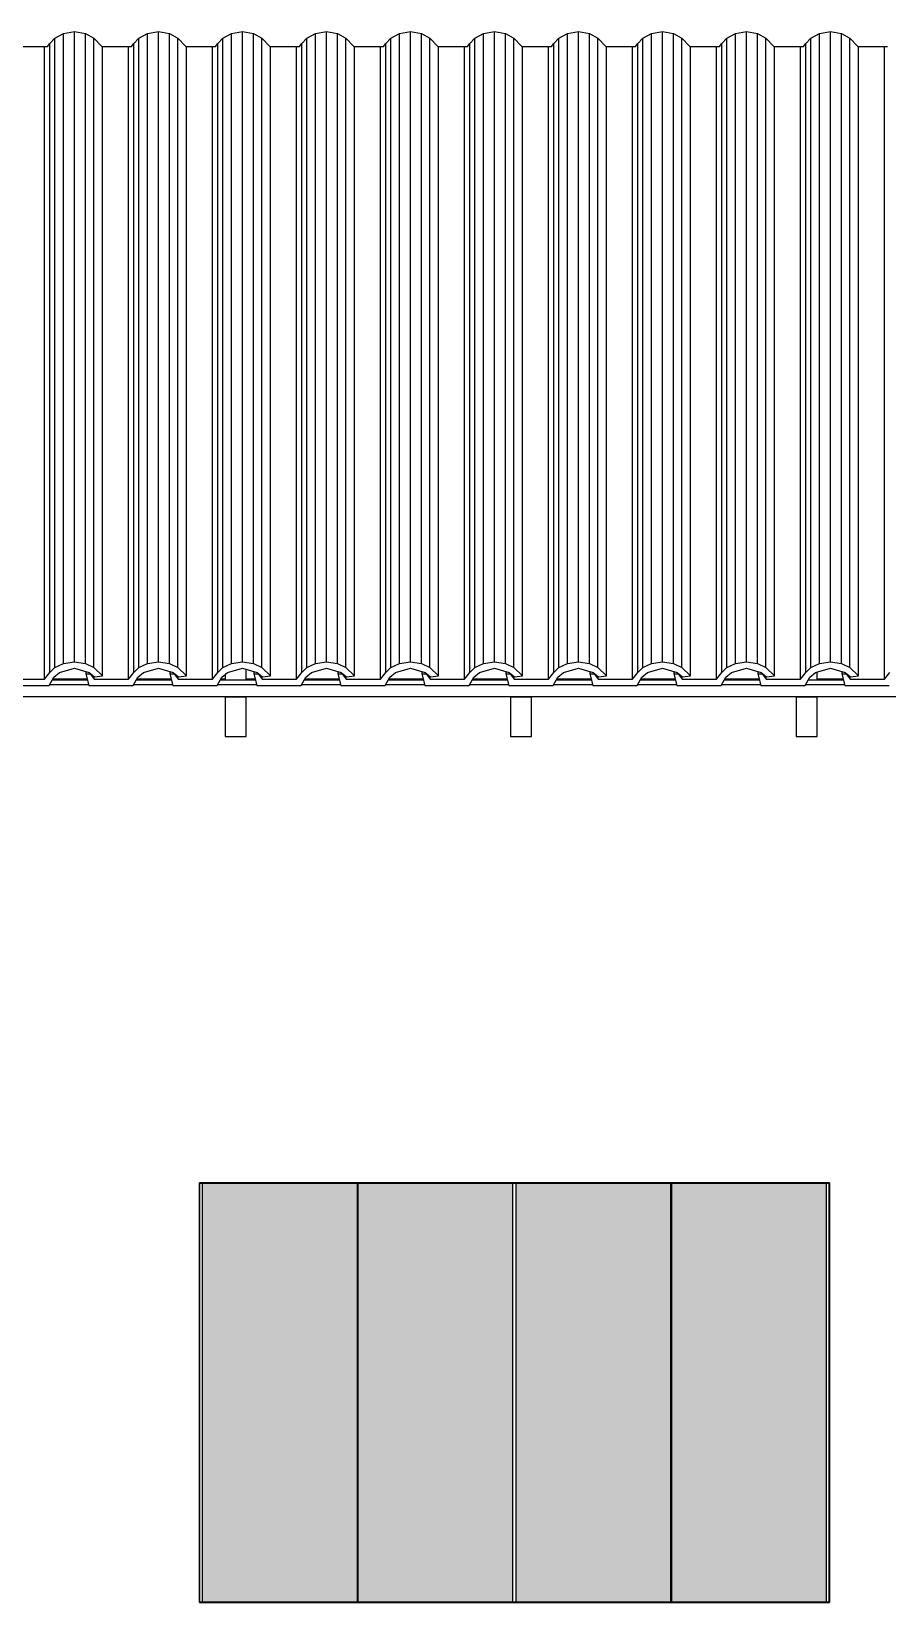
# Model space of a CAD drawing. Header units: metres. Extents: x 49 to 320, y -91 to 27.
# Drawn here: x 173.792 to 175.83, y -3.249 to 0.493 of the extents above; entities that cross this region are included whole.
import ezdxf

# ---------------------------------------------------------------- set-up
doc = ezdxf.new("R2010")
doc.units = ezdxf.units.M
doc.header["$LTSCALE"] = 0.2
doc.layers.add('ARQ-___-___-VST', color=9, linetype='Continuous')

msp = doc.modelspace()

# ---------------------------------------------------------------- hatches: boundary and pattern name
at = {"layer": 'ARQ-___-___-VST'}
h = msp.add_hatch(dxfattribs=at)
h.set_pattern_fill('VIDRO', color=256, scale=0.3, style=0)
h.set_pattern_definition([(60, (-61.96104, -33.99786), (-0.2249934, 0.1299), [0.084, -0.216]), (60, (-61.92504, -33.98286), (-0.2249934, 0.1299), [0.036, -0.264]), (60, (-61.96104, -33.98286), (-0.2249934, 0.1299), [0.06, -0.24]), (60, (-61.94304, -33.99786), (-0.2249934, 0.1299), [0.075, -0.225]), (60, (-61.96104, -34.01286), (-0.2249934, 0.1299), [0.12, -0.18]), (60, (-61.96104, -33.96786), (-0.2249934, 0.1299), [0.03, -0.27])])
h.paths.add_polyline_path([(178.6319, -2.2509), (178.2626, -2.2509), (178.2626, -3.2469), (178.6319, -3.2469)])
h.paths.add_polyline_path([(177.8924, -3.2469), (178.2616, -3.2469), (178.2616, -2.2509), (177.8924, -2.2509)])
h.paths.add_polyline_path([(177.8854, -2.2509), (177.5161, -2.2509), (177.5161, -3.2469), (177.8854, -3.2469)])
h.paths.add_polyline_path([(177.1459, -3.2469), (177.5151, -3.2469), (177.5151, -2.2509), (177.1459, -2.2509)])
h.paths.add_polyline_path([(175.6844, -2.2509), (175.3151, -2.2509), (175.3151, -3.2469), (175.6844, -3.2469)])
h.paths.add_polyline_path([(175.3141, -2.2509), (174.9449, -2.2509), (174.9449, -3.2469), (175.3141, -3.2469)])
h.paths.add_polyline_path([(174.5686, -3.2469), (174.9379, -3.2469), (174.9379, -2.2509), (174.5686, -2.2509)])
h.paths.add_polyline_path([(174.1984, -3.2469), (174.5676, -3.2469), (174.5676, -2.2509), (174.1984, -2.2509)])
h.paths.add_polyline_path([(167.8019, -2.2509), (167.4326, -2.2509), (167.4326, -3.2469), (167.8019, -3.2469)])
h.paths.add_polyline_path([(167.0624, -3.2469), (167.4316, -3.2469), (167.4316, -2.2509), (167.0624, -2.2509)])
h.paths.add_polyline_path([(166.6861, -3.2469), (167.0554, -3.2469), (167.0554, -2.2509), (166.6861, -2.2509)])
h.paths.add_polyline_path([(166.6851, -2.2509), (166.3159, -2.2509), (166.3159, -3.2469), (166.6851, -3.2469)])
h.paths.add_polyline_path([(164.8169, -2.2509), (164.4476, -2.2509), (164.4476, -3.2469), (164.8169, -3.2469)])
h.paths.add_polyline_path([(164.0774, -3.2469), (164.4466, -3.2469), (164.4466, -2.2509), (164.0774, -2.2509)])
h.paths.add_polyline_path([(164.0704, -2.2509), (163.7011, -2.2509), (163.7011, -3.2469), (164.0704, -3.2469)])
h.paths.add_polyline_path([(163.3309, -3.2469), (163.7001, -3.2469), (163.7001, -2.2509), (163.3309, -2.2509)])
h.paths.add_polyline_path([(161.2669, -2.2509), (160.8976, -2.2509), (160.8976, -3.2469), (161.2669, -3.2469)])
h.paths.add_polyline_path([(160.8966, -2.2509), (160.5274, -2.2509), (160.5274, -3.2469), (160.8966, -3.2469)])
h.paths.add_polyline_path([(160.1511, -3.2469), (160.5204, -3.2469), (160.5204, -2.2509), (160.1511, -2.2509)])
h.paths.add_polyline_path([(160.1501, -2.2509), (159.7809, -2.2509), (159.7809, -3.2469), (160.1501, -3.2469)])
h.paths.add_polyline_path([(157.9126, -3.2469), (158.2819, -3.2469), (158.2819, -2.2509), (157.9126, -2.2509)])
h.paths.add_polyline_path([(157.9116, -2.2509), (157.5424, -2.2509), (157.5424, -3.2469), (157.9116, -3.2469)])
h.paths.add_polyline_path([(157.5354, -2.2509), (157.1661, -2.2509), (157.1661, -3.2469), (157.5354, -3.2469)])
h.paths.add_polyline_path([(157.1651, -2.2509), (156.7959, -2.2509), (156.7959, -3.2469), (157.1651, -3.2469)])
h.paths.add_polyline_path([(150.3994, -2.2509), (150.0301, -2.2509), (150.0301, -3.2469), (150.3994, -3.2469)])
h.paths.add_polyline_path([(150.0291, -2.2509), (149.6599, -2.2509), (149.6599, -3.2469), (150.0291, -3.2469)])
h.paths.add_polyline_path([(149.6529, -2.2509), (149.2836, -2.2509), (149.2836, -3.2469), (149.6529, -3.2469)])
h.paths.add_polyline_path([(149.2826, -2.2509), (148.9134, -2.2509), (148.9134, -3.2469), (149.2826, -3.2469)])
h.paths.add_polyline_path([(147.4519, -2.2509), (147.0826, -2.2509), (147.0826, -3.2469), (147.4519, -3.2469)])
h.paths.add_polyline_path([(147.0816, -2.2509), (146.7124, -2.2509), (146.7124, -3.2469), (147.0816, -3.2469)])
h.paths.add_polyline_path([(146.7054, -2.2509), (146.3361, -2.2509), (146.3361, -3.2469), (146.7054, -3.2469)])
h.paths.add_polyline_path([(146.3351, -2.2509), (145.9659, -2.2509), (145.9659, -3.2469), (146.3351, -3.2469)])

# ---------------------------------------------------------------- linework, layer by layer
for p, q in [((173.8473, 0.4774), (173.8677, 0.4885)), ((173.8677, 0.4885), (173.8939, 0.4932)), ((173.8677, -1.012), (173.8677, 0.4885)), ((173.8939, -1.0079), (173.8939, 0.4932)), ((173.8939, 0.4932), (173.92, 0.4885)), ((173.92, -1.012), (173.92, 0.4885)), ((173.92, 0.4885), (173.9404, 0.4774)), ((174.0473, 0.4774), (174.0677, 0.4885)), ((174.0677, 0.4885), (174.0939, 0.4932)), ((174.0677, -1.012), (174.0677, 0.4885)), ((174.0939, -1.0079), (174.0939, 0.4932)), ((174.0939, 0.4932), (174.12, 0.4885)), ((174.12, -1.012), (174.12, 0.4885)), ((174.12, 0.4885), (174.1404, 0.4774)), ((174.2473, 0.4774), (174.2677, 0.4885)), ((174.2677, 0.4885), (174.2939, 0.4932)), ((174.2677, -1.012), (174.2677, 0.4885)), ((174.2939, -1.0079), (174.2939, 0.4932)), ((174.2939, 0.4932), (174.32, 0.4885)), ((174.32, -1.012), (174.32, 0.4885)), ((174.32, 0.4885), (174.3404, 0.4774)), ((174.4473, 0.4774), (174.4677, 0.4885)), ((174.4677, 0.4885), (174.4939, 0.4932)), ((174.4677, -1.012), (174.4677, 0.4885)), ((174.4939, -1.0079), (174.4939, 0.4932)), ((174.4939, 0.4932), (174.52, 0.4885)), ((174.52, -1.012), (174.52, 0.4885)), ((174.52, 0.4885), (174.5404, 0.4774)), ((174.6473, 0.4774), (174.6677, 0.4885)), ((174.6677, 0.4885), (174.6939, 0.4932)), ((174.6677, -1.012), (174.6677, 0.4885)), ((174.6939, -1.0079), (174.6939, 0.4932)), ((174.6939, 0.4932), (174.72, 0.4885)), ((174.72, -1.012), (174.72, 0.4885)), ((174.72, 0.4885), (174.7404, 0.4774)), ((174.8473, 0.4774), (174.8677, 0.4885)), ((174.8677, 0.4885), (174.8939, 0.4932)), ((174.8677, -1.012), (174.8677, 0.4885)), ((174.8939, -1.0079), (174.8939, 0.4932)), ((174.8939, 0.4932), (174.92, 0.4885)), ((174.92, -1.012), (174.92, 0.4885)), ((174.92, 0.4885), (174.9404, 0.4774)), ((175.0473, 0.4774), (175.0677, 0.4885)), ((175.0677, 0.4885), (175.0939, 0.4932)), ((175.0677, -1.012), (175.0677, 0.4885)), ((175.0939, -1.0079), (175.0939, 0.4932)), ((175.0939, 0.4932), (175.12, 0.4885)), ((175.12, -1.012), (175.12, 0.4885)), ((175.12, 0.4885), (175.1404, 0.4774)), ((175.2473, 0.4774), (175.2677, 0.4885)), ((175.2677, 0.4885), (175.2939, 0.4932)), ((175.2677, -1.012), (175.2677, 0.4885)), ((175.2939, -1.0079), (175.2939, 0.4932)), ((175.2939, 0.4932), (175.32, 0.4885)), ((175.32, -1.012), (175.32, 0.4885)), ((175.32, 0.4885), (175.3404, 0.4774)), ((175.4473, 0.4774), (175.4677, 0.4885)), ((175.4677, 0.4885), (175.4939, 0.4932)), ((175.4677, -1.012), (175.4677, 0.4885)), ((175.4939, -1.0079), (175.4939, 0.4932)), ((175.4939, 0.4932), (175.52, 0.4885)), ((175.52, -1.012), (175.52, 0.4885)), ((175.52, 0.4885), (175.5404, 0.4774)), ((175.6473, 0.4774), (175.6677, 0.4885)), ((175.6677, 0.4885), (175.6939, 0.4932)), ((175.6677, -1.012), (175.6677, 0.4885)), ((175.6939, -1.0079), (175.6939, 0.4932)), ((175.6939, 0.4932), (175.72, 0.4885)), ((175.72, -1.012), (175.72, 0.4885)), ((175.72, 0.4885), (175.7404, 0.4774)), ((173.7594, 0.4571), (173.8299, 0.4571)), ((173.8224, -1.0494), (173.8224, 0.4571)), ((173.8299, 0.4571), (173.8351, 0.4644)), ((173.8351, 0.4644), (173.8473, 0.4774)), ((173.8351, -1.0335), (173.8351, 0.4644)), ((173.8473, -1.0219), (173.8473, 0.4774)), ((173.9404, -1.0219), (173.9404, 0.4774)), ((173.9404, 0.4774), (173.9594, 0.4571)), ((173.9594, 0.4571), (174.0299, 0.4571)), ((173.9607, -1.0413), (173.9607, 0.4571)), ((174.0224, -1.0494), (174.0224, 0.4571)), ((174.0299, 0.4571), (174.0351, 0.4644)), ((174.0351, 0.4644), (174.0473, 0.4774)), ((174.0351, -1.0335), (174.0351, 0.4644)), ((174.0473, -1.0219), (174.0473, 0.4774)), ((174.1404, -1.0219), (174.1404, 0.4774)), ((174.1404, 0.4774), (174.1594, 0.4571)), ((174.1594, 0.4571), (174.2299, 0.4571)), ((174.1607, -1.0413), (174.1607, 0.4571)), ((174.2224, -1.0494), (174.2224, 0.4571)), ((174.2299, 0.4571), (174.2351, 0.4644)), ((174.2351, 0.4644), (174.2473, 0.4774)), ((174.2351, -1.0335), (174.2351, 0.4644)), ((174.2473, -1.0219), (174.2473, 0.4774)), ((174.3404, -1.0219), (174.3404, 0.4774)), ((174.3404, 0.4774), (174.3594, 0.4571)), ((174.3594, 0.4571), (174.4299, 0.4571)), ((174.3607, -1.0413), (174.3607, 0.4571)), ((174.4224, -1.0494), (174.4224, 0.4571)), ((174.4299, 0.4571), (174.4351, 0.4644)), ((174.4351, 0.4644), (174.4473, 0.4774)), ((174.4351, -1.0335), (174.4351, 0.4644)), ((174.4473, -1.0219), (174.4473, 0.4774)), ((174.5404, -1.0219), (174.5404, 0.4774)), ((174.5404, 0.4774), (174.5594, 0.4571)), ((174.5594, 0.4571), (174.6299, 0.4571)), ((174.5607, -1.0413), (174.5607, 0.4571)), ((174.6224, -1.0494), (174.6224, 0.4571)), ((174.6299, 0.4571), (174.6351, 0.4644)), ((174.6351, 0.4644), (174.6473, 0.4774)), ((174.6351, -1.0335), (174.6351, 0.4644)), ((174.6473, -1.0219), (174.6473, 0.4774)), ((174.7404, -1.0219), (174.7404, 0.4774)), ((174.7404, 0.4774), (174.7594, 0.4571)), ((174.7594, 0.4571), (174.8299, 0.4571)), ((174.7607, -1.0413), (174.7607, 0.4571)), ((174.8224, -1.0494), (174.8224, 0.4571)), ((174.8299, 0.4571), (174.8351, 0.4644)), ((174.8351, 0.4644), (174.8473, 0.4774)), ((174.8351, -1.0335), (174.8351, 0.4644)), ((174.8473, -1.0219), (174.8473, 0.4774)), ((174.9404, -1.0219), (174.9404, 0.4774)), ((174.9404, 0.4774), (174.9594, 0.4571)), ((174.9594, 0.4571), (175.0299, 0.4571)), ((174.9607, -1.0413), (174.9607, 0.4571)), ((175.0224, -1.0494), (175.0224, 0.4571)), ((175.0299, 0.4571), (175.0351, 0.4644)), ((175.0351, 0.4644), (175.0473, 0.4774)), ((175.0351, -1.0335), (175.0351, 0.4644)), ((175.0473, -1.0219), (175.0473, 0.4774)), ((175.1404, -1.0219), (175.1404, 0.4774)), ((175.1404, 0.4774), (175.1594, 0.4571)), ((175.1594, 0.4571), (175.2299, 0.4571)), ((175.1607, -1.0413), (175.1607, 0.4571)), ((175.2224, -1.0494), (175.2224, 0.4571)), ((175.2299, 0.4571), (175.2351, 0.4644)), ((175.2351, 0.4644), (175.2473, 0.4774)), ((175.2351, -1.0335), (175.2351, 0.4644)), ((175.2473, -1.0219), (175.2473, 0.4774)), ((175.3404, -1.0219), (175.3404, 0.4774)), ((175.3404, 0.4774), (175.3594, 0.4571)), ((175.3594, 0.4571), (175.4299, 0.4571)), ((175.3607, -1.0413), (175.3607, 0.4571)), ((175.4224, -1.0494), (175.4224, 0.4571)), ((175.4299, 0.4571), (175.4351, 0.4644)), ((175.4351, 0.4644), (175.4473, 0.4774)), ((175.4351, -1.0335), (175.4351, 0.4644)), ((175.4473, -1.0219), (175.4473, 0.4774)), ((175.5404, -1.0219), (175.5404, 0.4774)), ((175.5404, 0.4774), (175.5594, 0.4571)), ((175.5594, 0.4571), (175.6299, 0.4571)), ((175.5607, -1.0413), (175.5607, 0.4571)), ((175.6224, -1.0494), (175.6224, 0.4571)), ((175.6299, 0.4571), (175.6351, 0.4644)), ((175.6351, 0.4644), (175.6473, 0.4774)), ((175.6351, -1.0335), (175.6351, 0.4644)), ((175.6473, -1.0219), (175.6473, 0.4774)), ((175.7404, -1.0219), (175.7404, 0.4774)), ((175.7404, 0.4774), (175.7594, 0.4571)), ((175.7594, 0.4571), (175.8299, 0.4571)), ((175.7607, -1.0413), (175.7607, 0.4571)), ((175.8224, -1.0494), (175.8224, 0.4571)), ((173.8677, -1.012), (173.8939, -1.0079)), ((173.8939, -1.0079), (173.92, -1.012)), ((174.0677, -1.012), (174.0939, -1.0079)), ((174.0939, -1.0079), (174.12, -1.012)), ((174.2677, -1.012), (174.2939, -1.0079)), ((174.2939, -1.0079), (174.32, -1.012)), ((174.4677, -1.012), (174.4939, -1.0079)), ((174.4939, -1.0079), (174.52, -1.012)), ((174.6677, -1.012), (174.6939, -1.0079)), ((174.6939, -1.0079), (174.72, -1.012)), ((174.8677, -1.012), (174.8939, -1.0079)), ((174.8939, -1.0079), (174.92, -1.012)), ((175.0677, -1.012), (175.0939, -1.0079)), ((175.0939, -1.0079), (175.12, -1.012)), ((175.2677, -1.012), (175.2939, -1.0079)), ((175.2939, -1.0079), (175.32, -1.012)), ((175.4677, -1.012), (175.4939, -1.0079)), ((175.4939, -1.0079), (175.52, -1.012)), ((175.6677, -1.012), (175.6939, -1.0079)), ((175.6939, -1.0079), (175.72, -1.012)), ((173.8224, -1.0494), (173.8351, -1.0335)), ((173.8334, -1.065), (173.845, -1.0451)), ((173.8351, -1.0335), (173.8473, -1.0219)), ((173.845, -1.0451), (173.8586, -1.0335)), ((173.8473, -1.0219), (173.8677, -1.012)), ((173.8586, -1.0335), (173.8939, -1.0234)), ((173.8939, -1.0234), (173.9292, -1.0335)), ((173.92, -1.012), (173.9404, -1.0219)), ((173.9207, -1.0311), (173.9207, -1.0371)), ((173.9207, -1.0371), (173.9282, -1.065)), ((173.9207, -1.0371), (173.9317, -1.0371)), ((173.9292, -1.0335), (173.942, -1.0442)), ((173.9317, -1.0371), (173.9317, -1.0356)), ((173.9317, -1.0371), (173.9407, -1.0494)), ((173.9404, -1.0219), (173.9607, -1.0413)), ((173.9407, -1.0494), (173.9407, -1.0431)), ((173.942, -1.0442), (173.9607, -1.0413)), ((174.0224, -1.0494), (174.0351, -1.0335)), ((174.0334, -1.065), (174.045, -1.0451)), ((174.0351, -1.0335), (174.0473, -1.0219)), ((174.045, -1.0451), (174.0586, -1.0335)), ((174.0473, -1.0219), (174.0677, -1.012)), ((174.0586, -1.0335), (174.0939, -1.0234)), ((174.0939, -1.0234), (174.1292, -1.0335)), ((174.12, -1.012), (174.1404, -1.0219)), ((174.1207, -1.0311), (174.1207, -1.0371)), ((174.1207, -1.0371), (174.1282, -1.065)), ((174.1207, -1.0371), (174.1317, -1.0371)), ((174.1292, -1.0335), (174.142, -1.0442)), ((174.1317, -1.0371), (174.1317, -1.0356)), ((174.1317, -1.0371), (174.1407, -1.0494)), ((174.1404, -1.0219), (174.1607, -1.0413)), ((174.1407, -1.0494), (174.1407, -1.0431)), ((174.142, -1.0442), (174.1607, -1.0413)), ((174.2224, -1.0494), (174.2351, -1.0335)), ((174.2334, -1.065), (174.245, -1.0451)), ((174.2351, -1.0335), (174.2473, -1.0219)), ((174.245, -1.0451), (174.2586, -1.0335)), ((174.2473, -1.0219), (174.2677, -1.012)), ((174.2529, -1.0384), (174.2529, -1.0523)), ((174.2586, -1.0335), (174.2939, -1.0234)), ((174.2939, -1.0234), (174.3292, -1.0335)), ((174.3029, -1.0523), (174.3029, -1.026)), ((174.32, -1.012), (174.3404, -1.0219)), ((174.3207, -1.0311), (174.3207, -1.0371)), ((174.3207, -1.0371), (174.3282, -1.065)), ((174.3207, -1.0371), (174.3317, -1.0371)), ((174.3292, -1.0335), (174.342, -1.0442)), ((174.3317, -1.0371), (174.3317, -1.0356)), ((174.3317, -1.0371), (174.3407, -1.0494)), ((174.3404, -1.0219), (174.3607, -1.0413)), ((174.3407, -1.0494), (174.3407, -1.0431)), ((174.342, -1.0442), (174.3607, -1.0413)), ((174.4224, -1.0494), (174.4351, -1.0335)), ((174.4334, -1.065), (174.445, -1.0451)), ((174.4351, -1.0335), (174.4473, -1.0219)), ((174.445, -1.0451), (174.4586, -1.0335)), ((174.4473, -1.0219), (174.4677, -1.012)), ((174.4586, -1.0335), (174.4939, -1.0234)), ((174.4939, -1.0234), (174.5292, -1.0335)), ((174.52, -1.012), (174.5404, -1.0219)), ((174.5207, -1.0311), (174.5207, -1.0371)), ((174.5207, -1.0371), (174.5282, -1.065)), ((174.5207, -1.0371), (174.5317, -1.0371)), ((174.5292, -1.0335), (174.542, -1.0442)), ((174.5317, -1.0371), (174.5317, -1.0356)), ((174.5317, -1.0371), (174.5407, -1.0494)), ((174.5404, -1.0219), (174.5607, -1.0413)), ((174.5407, -1.0494), (174.5407, -1.0431)), ((174.542, -1.0442), (174.5607, -1.0413)), ((174.6224, -1.0494), (174.6351, -1.0335)), ((174.6334, -1.065), (174.645, -1.0451)), ((174.6351, -1.0335), (174.6473, -1.0219)), ((174.645, -1.0451), (174.6586, -1.0335)), ((174.6473, -1.0219), (174.6677, -1.012)), ((174.6586, -1.0335), (174.6939, -1.0234)), ((174.6939, -1.0234), (174.7292, -1.0335)), ((174.72, -1.012), (174.7404, -1.0219)), ((174.7207, -1.0311), (174.7207, -1.0371)), ((174.7207, -1.0371), (174.7282, -1.065)), ((174.7207, -1.0371), (174.7317, -1.0371)), ((174.7292, -1.0335), (174.742, -1.0442)), ((174.7317, -1.0371), (174.7317, -1.0356)), ((174.7317, -1.0371), (174.7407, -1.0494)), ((174.7404, -1.0219), (174.7607, -1.0413)), ((174.7407, -1.0494), (174.7407, -1.0431)), ((174.742, -1.0442), (174.7607, -1.0413)), ((174.8224, -1.0494), (174.8351, -1.0335)), ((174.8334, -1.065), (174.845, -1.0451)), ((174.8351, -1.0335), (174.8473, -1.0219)), ((174.845, -1.0451), (174.8586, -1.0335)), ((174.8473, -1.0219), (174.8677, -1.012)), ((174.8586, -1.0335), (174.8939, -1.0234)), ((174.8939, -1.0234), (174.9292, -1.0335)), ((174.92, -1.012), (174.9404, -1.0219)), ((174.9207, -1.0311), (174.9207, -1.0371)), ((174.9207, -1.0371), (174.9282, -1.065)), ((174.9207, -1.0371), (174.9317, -1.0371)), ((174.9292, -1.0335), (174.942, -1.0442)), ((174.9317, -1.0371), (174.9317, -1.0356)), ((174.9317, -1.0371), (174.9407, -1.0494)), ((174.9404, -1.0219), (174.9607, -1.0413)), ((174.9407, -1.0494), (174.9407, -1.0431)), ((174.942, -1.0442), (174.9607, -1.0413)), ((175.0224, -1.0494), (175.0351, -1.0335)), ((175.0334, -1.065), (175.045, -1.0451)), ((175.0351, -1.0335), (175.0473, -1.0219)), ((175.045, -1.0451), (175.0586, -1.0335)), ((175.0473, -1.0219), (175.0677, -1.012)), ((175.0586, -1.0335), (175.0939, -1.0234)), ((175.0939, -1.0234), (175.1292, -1.0335)), ((175.12, -1.012), (175.1404, -1.0219)), ((175.1207, -1.0311), (175.1207, -1.0371)), ((175.1207, -1.0371), (175.1282, -1.065)), ((175.1207, -1.0371), (175.1317, -1.0371)), ((175.1292, -1.0335), (175.142, -1.0442)), ((175.1317, -1.0371), (175.1317, -1.0356)), ((175.1317, -1.0371), (175.1407, -1.0494)), ((175.1404, -1.0219), (175.1607, -1.0413)), ((175.1407, -1.0494), (175.1407, -1.0431)), ((175.142, -1.0442), (175.1607, -1.0413)), ((175.2224, -1.0494), (175.2351, -1.0335)), ((175.2334, -1.065), (175.245, -1.0451)), ((175.2351, -1.0335), (175.2473, -1.0219)), ((175.245, -1.0451), (175.2586, -1.0335)), ((175.2473, -1.0219), (175.2677, -1.012)), ((175.2586, -1.0335), (175.2939, -1.0234)), ((175.2939, -1.0234), (175.3292, -1.0335)), ((175.32, -1.012), (175.3404, -1.0219)), ((175.3207, -1.0311), (175.3207, -1.0371)), ((175.3207, -1.0371), (175.3282, -1.065)), ((175.3207, -1.0371), (175.3317, -1.0371)), ((175.3292, -1.0335), (175.342, -1.0442)), ((175.3317, -1.0371), (175.3317, -1.0356)), ((175.3317, -1.0371), (175.3407, -1.0494)), ((175.3404, -1.0219), (175.3607, -1.0413)), ((175.3407, -1.0494), (175.3407, -1.0431)), ((175.342, -1.0442), (175.3607, -1.0413)), ((175.4224, -1.0494), (175.4351, -1.0335)), ((175.4334, -1.065), (175.445, -1.0451)), ((175.4351, -1.0335), (175.4473, -1.0219)), ((175.445, -1.0451), (175.4586, -1.0335)), ((175.4473, -1.0219), (175.4677, -1.012)), ((175.4586, -1.0335), (175.4939, -1.0234)), ((175.4939, -1.0234), (175.5292, -1.0335)), ((175.52, -1.012), (175.5404, -1.0219)), ((175.5207, -1.0311), (175.5207, -1.0371)), ((175.5207, -1.0371), (175.5282, -1.065)), ((175.5207, -1.0371), (175.5317, -1.0371)), ((175.5292, -1.0335), (175.542, -1.0442)), ((175.5317, -1.0371), (175.5317, -1.0356)), ((175.5317, -1.0371), (175.5407, -1.0494)), ((175.5404, -1.0219), (175.5607, -1.0413)), ((175.5407, -1.0494), (175.5407, -1.0431)), ((175.542, -1.0442), (175.5607, -1.0413)), ((175.6224, -1.0494), (175.6351, -1.0335)), ((175.6334, -1.065), (175.645, -1.0451)), ((175.6351, -1.0335), (175.6473, -1.0219)), ((175.645, -1.0451), (175.6586, -1.0335)), ((175.6473, -1.0219), (175.6677, -1.012)), ((175.6586, -1.0335), (175.6939, -1.0234)), ((175.6619, -1.0523), (175.6619, -1.0326)), ((175.6939, -1.0234), (175.7292, -1.0335)), ((175.72, -1.012), (175.7404, -1.0219)), ((175.7207, -1.0311), (175.7207, -1.0371)), ((175.7207, -1.0371), (175.7282, -1.065)), ((175.7207, -1.0371), (175.7317, -1.0371)), ((175.7292, -1.0335), (175.742, -1.0442)), ((175.7317, -1.0371), (175.7317, -1.0356)), ((175.7317, -1.0371), (175.7407, -1.0494)), ((175.7404, -1.0219), (175.7607, -1.0413)), ((175.7407, -1.0494), (175.7407, -1.0431)), ((175.742, -1.0442), (175.7607, -1.0413)), ((175.8224, -1.0494), (175.8351, -1.0335)), ((173.7282, -1.065), (173.8334, -1.065)), ((173.7407, -1.0494), (173.8224, -1.0494)), ((173.835, -1.0622), (173.9274, -1.0622)), ((173.9248, -1.0523), (173.8408, -1.0523)), ((173.8428, -1.0489), (173.9239, -1.0489)), ((173.9282, -1.065), (174.0334, -1.065)), ((173.9407, -1.0494), (174.0224, -1.0494)), ((174.035, -1.0622), (174.1274, -1.0622)), ((174.1248, -1.0523), (174.0408, -1.0523)), ((174.0428, -1.0489), (174.1239, -1.0489)), ((174.1282, -1.065), (174.2334, -1.065)), ((174.1407, -1.0494), (174.2224, -1.0494)), ((174.235, -1.0622), (174.3274, -1.0622)), ((174.3248, -1.0523), (174.2408, -1.0523)), ((174.2428, -1.0489), (174.2529, -1.0489)), ((174.3029, -1.0489), (174.3239, -1.0489)), ((174.3282, -1.065), (174.4334, -1.065)), ((174.3407, -1.0494), (174.4224, -1.0494)), ((174.435, -1.0622), (174.5274, -1.0622)), ((174.5248, -1.0523), (174.4408, -1.0523)), ((174.4428, -1.0489), (174.5239, -1.0489)), ((174.5282, -1.065), (174.6334, -1.065)), ((174.5407, -1.0494), (174.6224, -1.0494)), ((174.635, -1.0622), (174.7274, -1.0622)), ((174.7248, -1.0523), (174.6408, -1.0523)), ((174.6428, -1.0489), (174.7239, -1.0489)), ((174.7282, -1.065), (174.8334, -1.065)), ((174.7407, -1.0494), (174.8224, -1.0494)), ((174.835, -1.0622), (174.9274, -1.0622)), ((174.9248, -1.0523), (174.8408, -1.0523)), ((174.8428, -1.0489), (174.9239, -1.0489)), ((174.9282, -1.065), (175.0334, -1.065)), ((174.9407, -1.0494), (175.0224, -1.0494)), ((175.035, -1.0622), (175.1274, -1.0622)), ((175.1248, -1.0523), (175.0408, -1.0523)), ((175.0428, -1.0489), (175.1239, -1.0489)), ((175.1282, -1.065), (175.2334, -1.065)), ((175.1407, -1.0494), (175.2224, -1.0494)), ((175.235, -1.0622), (175.3274, -1.0622)), ((175.3248, -1.0523), (175.2408, -1.0523)), ((175.2428, -1.0489), (175.3239, -1.0489)), ((175.3282, -1.065), (175.4334, -1.065)), ((175.3407, -1.0494), (175.4224, -1.0494)), ((175.435, -1.0622), (175.5274, -1.0622)), ((175.5248, -1.0523), (175.4408, -1.0523)), ((175.4428, -1.0489), (175.5239, -1.0489)), ((175.5282, -1.065), (175.6334, -1.065)), ((175.5407, -1.0494), (175.6224, -1.0494)), ((175.635, -1.0622), (175.7274, -1.0622)), ((175.7248, -1.0523), (175.6408, -1.0523)), ((175.6619, -1.0489), (175.7239, -1.0489)), ((175.7282, -1.065), (175.8334, -1.065)), ((175.7407, -1.0494), (175.8224, -1.0494)), ((172.8939, -1.0905), (179.5889, -1.0905)), ((174.2529, -1.0905), (174.2529, -1.0914)), ((174.2529, -1.0914), (174.2529, -1.1858)), ((174.2529, -1.0914), (174.3029, -1.0914)), ((174.3029, -1.0914), (174.3029, -1.0905)), ((174.3029, -1.1858), (174.3029, -1.0914)), ((174.9324, -1.0905), (174.9324, -1.0914)), ((174.9324, -1.0914), (174.9324, -1.1858)), ((174.9324, -1.0914), (174.9824, -1.0914)), ((174.9824, -1.0914), (174.9824, -1.0905)), ((174.9824, -1.1858), (174.9824, -1.0914)), ((175.6119, -1.0905), (175.6119, -1.0914)), ((175.6119, -1.0914), (175.6119, -1.1858)), ((175.6119, -1.0914), (175.6619, -1.0914)), ((175.6619, -1.0914), (175.6619, -1.0905)), ((175.6619, -1.1858), (175.6619, -1.0914)), ((174.2529, -1.1858), (174.3029, -1.1858)), ((174.9324, -1.1858), (174.9824, -1.1858)), ((175.6119, -1.1858), (175.6619, -1.1858)), ((174.1914, -2.2489), (175.6914, -2.2489)), ((174.1914, -3.2489), (174.1914, -2.2489)), ((174.1914, -2.2489), (174.1914, -3.2479)), ((175.6914, -2.2489), (174.1914, -2.2489)), ((174.1924, -2.2499), (175.6904, -2.2499)), ((174.1924, -3.2479), (174.1924, -2.2499)), ((174.1984, -2.2509), (174.1984, -3.2469)), ((174.5676, -2.2509), (174.1984, -2.2509)), ((174.5676, -3.2469), (174.5676, -2.2509)), ((174.5686, -2.2509), (174.5686, -3.2469)), ((174.9379, -2.2509), (174.5686, -2.2509)), ((174.9379, -3.2469), (174.9379, -2.2509)), ((174.9449, -2.2509), (174.9449, -3.2469)), ((175.3141, -2.2509), (174.9449, -2.2509)), ((175.3141, -3.2469), (175.3141, -2.2509)), ((175.3151, -2.2509), (175.3151, -3.2469)), ((175.6844, -2.2509), (175.3151, -2.2509)), ((175.6844, -3.2469), (175.6844, -2.2509)), ((175.6904, -2.2499), (175.6904, -3.2479)), ((175.6914, -2.2489), (175.6914, -3.2489)), ((175.6914, -3.2489), (175.6914, -2.2489)), ((174.1914, -3.2479), (174.1914, -3.2489)), ((175.6914, -3.2489), (174.1914, -3.2489)), ((174.1914, -3.2489), (175.6914, -3.2489)), ((175.6904, -3.2479), (174.1924, -3.2479)), ((174.1984, -3.2469), (174.5676, -3.2469)), ((174.5686, -3.2469), (174.9379, -3.2469)), ((174.9449, -3.2469), (175.3141, -3.2469)), ((175.3151, -3.2469), (175.6844, -3.2469))]:
    msp.add_line(p, q)

doc.saveas('drawing.dxf')
